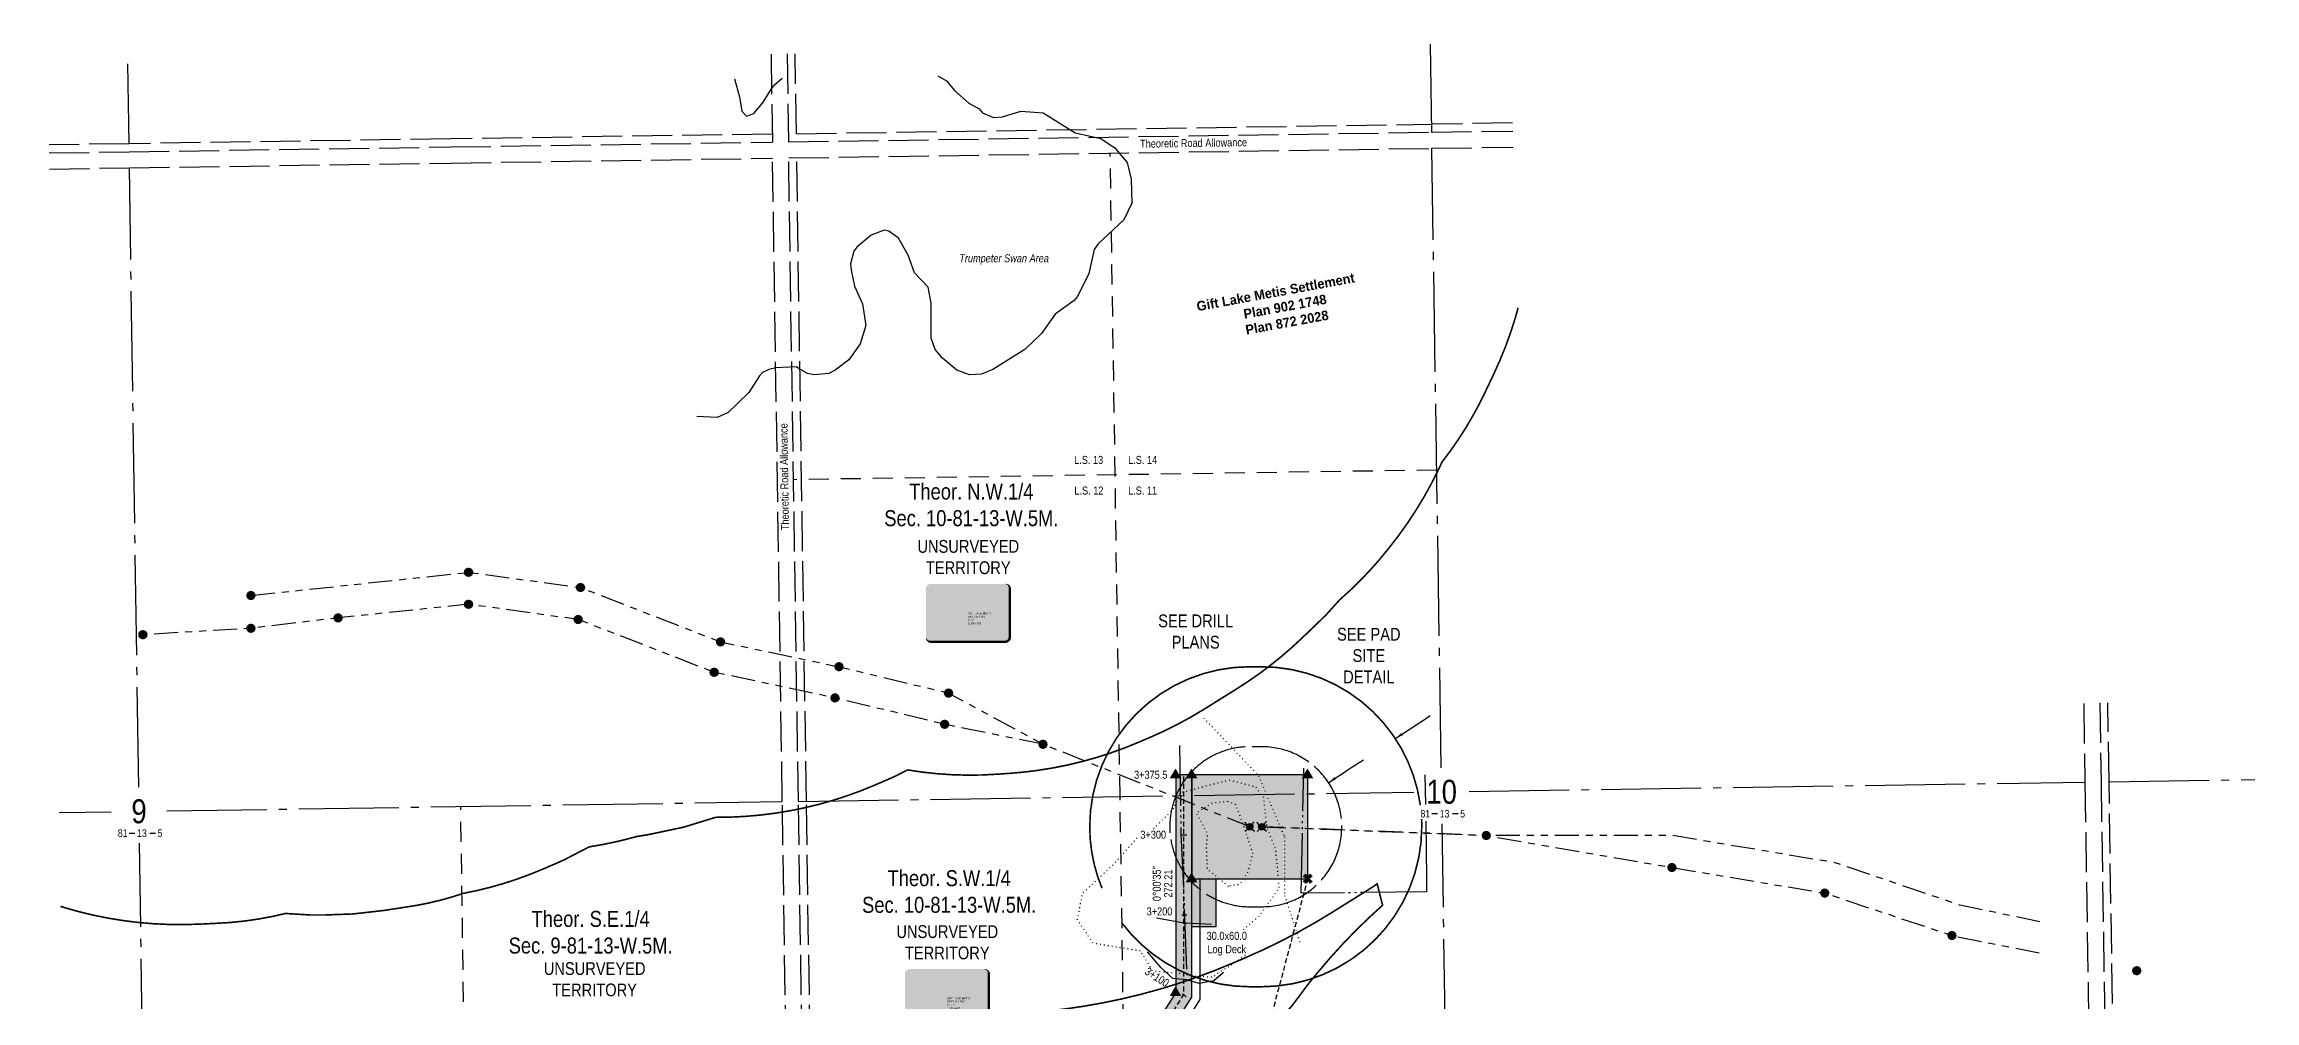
# Model space of a CAD drawing. Extents: x 562422 to 574052, y 6201080 to 6208306.
# Drawn here: x 564020 to 566783, y 6207110 to 6208306 of the extents above; entities that cross this region are included whole.
import ezdxf
from ezdxf.enums import TextEntityAlignment as Align

# ---------------------------------------------------------------- set-up
doc = ezdxf.new("R2018")
doc.units = 0
doc.header["$LTSCALE"] = 5
for name, pattern in [('DASHDOT2', [12.7, 6.35, -3.175, 0, -3.175]), ('foc-BUFFER', [16.75, 15, -1.75]), ('foc-DRILLPATH', [14.75, 6, -1.75, 1.75, -1.75, 1.75, -1.75]), ('foc-LSD', [8, 5, -3]), ('foc-QUARTERLINE', [33, 25, -3, 2, -3]), ('foc-SEISMIC', [20.5, 15, -1, 0.5, -1, 0.5, -1, 0.5, -1]), ('foc-TIELINE', [1.875, 1.25, -0.625]), ('foc-TOPO', [1, 0.2, -0.8]), ('foc-UNSURVEYED', [12.5, 10, -2.5])]:
    doc.linetypes.add(name, pattern=pattern)
for name, color, linetype in [('10', 1, 'Continuous'), ('9', 3, 'Continuous'), ('AS-OWNER', 7, 'Continuous'), ('AS-SEISMIC', 224, 'foc-SEISMIC'), ('AS-WILDLIFE', 131, 'DASHDOT2'), ('AUX-BUFFER', 7, 'foc-BUFFER'), ('C-RW', 13, 'Continuous'), ('C-SYMBOL', 7, 'Continuous'), ('L-BD', 7, 'Continuous'), ('L-DETAIL-T', 3, 'Continuous'), ('L-MON', 1, 'Continuous'), ('L-ROAD-T', 7, 'Continuous'), ('L-SECLBL', 7, 'Continuous'), ('L-SECQ', 8, 'foc-QUARTERLINE'), ('L-SECTION-LSD', 7, 'foc-LSD'), ('L-TIE', 7, 'foc-TIELINE'), ('L-TITLEDB-T', 4, 'Continuous'), ('L-UNS-T', 3, 'Continuous'), ('L-USEC', 7, 'foc-UNSURVEYED'), ('P-CHAINAGE-CL', 201, 'foc-TIELINE'), ('P-PDRILLPATH', 12, 'foc-DRILLPATH'), ('P-PROPOSED', 10, 'Continuous'), ('P-PROPOSED-H', 21, 'Continuous'), ('P-TEMP-H', 41, 'Continuous'), ('P-TEMP_LOG DECK', 46, 'Continuous'), ('T-GENERAL', 48, 'foc-TOPO'), ('T-VEGETATION CHANGE', 104, 'foc-TOPO'), ('WETLAND', 143, 'Continuous'), ('WETLAND-T', 146, 'Continuous')]:
    doc.layers.add(name, color=color, linetype=linetype)
doc.layers.add('P-CHAINAGE-T', color=201, linetype='Continuous', lineweight=18)
doc.layers.add('P-TEMP-T', color=46, linetype='Continuous', lineweight=18)
doc.styles.add('100L', font='ARIALN.TTF', dxfattribs={"height": 11})
doc.styles.add('175L', font='ARIALN.TTF', dxfattribs={"height": 20})
doc.styles.add('240', font='ARIALN.TTF', dxfattribs={"height": 30})
doc.styles.add('80CG', font='ARIALN.TTF', dxfattribs={"height": 10})
doc.styles.add('80L', font='ARIALN.TTF', dxfattribs={"height": 10})
doc.styles.add('MtXpl_Cordia_New', font='')
doc.styles.add('SIMPLEX', font='ARIALN.TTF')
doc.styles.get("Standard").update_dxf_attribs({"font": 'ARIALN.TTF'})
doc.styles.get('MtXpl_Cordia_New').set_extended_font_data('Cordia New', bold=True)
doc.dimstyles.new('CG2011', dxfattribs={"dimscale": 5, "dimtxt": 9, "dimasz": 2, "dimexe": 0.2, "dimexo": 0.0625, "dimgap": 0.5, "dimtad": 0, "dimtih": 1, "dimtoh": 1, "dimzin": 0, "dimdsep": 46, "dimtxsty": '80CG', "dimcen": 0.1, "dimse1": 1, "dimse2": 1, "dimclrd": 256, "dimclrt": 256, "dimaunit": 1, "dimadec": 4, "dimazin": 0, "dimtfac": 0.06, "dimtofl": 0, "dimtmove": 0, "dimatfit": 1, "dimfxl": 0.2, "dimtolj": 1, "dimtzin": 0, "dimlwd": -1, "dimarcsym": 0})

# ---------------------------------------------------------------- blocks, each defined once
blk = doc.blocks.new('TRIA')
blk.add_hatch(color=255).paths.add_polyline_path([(-0.04, 1.52), (-1.47, -0.87), (1.39, -0.87)])
blk = doc.blocks.new('TRIAA')
blk.add_blockref('TRIA', (0, 0))
blk = doc.blocks.new('TRIB')
at = {"color": 1}
blk.add_lwpolyline([(-1.12, -0.67), (-0.04, 1.13), (1.04, -0.67)], close=True, dxfattribs=at)
blk = doc.blocks.new('TRIBB')
blk.add_blockref('TRIB', (0, 0))
blk = doc.blocks.new('TRICC')
for name in ['TRIAA', 'TRIBB']:
    blk.add_blockref(name, (0, 0))
blk = doc.blocks.new('plspike')
blk.add_blockref('TRICC', (0, 0))
blk = doc.blocks.new('L-SECLBL')
at = {"layer": '9', "color": 7}
for p, q in [((-5.1, -27.8), (-12.3, -27.8)), ((20.7, -27.8), (13.5, -27.8))]:
    blk.add_line(p, q, dxfattribs=at)
at = {"layer": '10', "color": 2, "style": 'SIMPLEX'}
blk.add_attdef('SEC', text='', height=30, dxfattribs=at).set_placement((0, 0), align=Align.MIDDLE)
at = {"layer": '10', "color": 5, "style": '80L'}
blk.add_attdef('TWP', text='', height=9.5, dxfattribs=at).set_placement((-14.4, -27.4), align=Align.MIDDLE_RIGHT)
blk.add_attdef('RGE', text='', height=9.5, dxfattribs=at).set_placement((3.6, -27.4), align=Align.MIDDLE_CENTER)
blk.add_attdef('MER', text='', height=9.5, dxfattribs=at).set_placement((23.2, -27.4), align=Align.MIDDLE_LEFT)
blk = doc.blocks.new('*U43')
h = blk.add_hatch(color=255)
edge = h.paths.add_edge_path()
edge.add_line((-46.5, -37), (46.5, -37))
edge.add_arc((46.5, -31), 6, 270, 360)
edge.add_line((52.5, -31), (52.5, 29.5))
edge.add_arc((46.5, 29.5), 6, 0, 90)
edge.add_line((46.5, 35.5), (-46.5, 35.5))
edge.add_arc((-46.5, 29.5), 6, 90, 180)
edge.add_line((-52.5, 29.5), (-52.5, -31))
edge.add_arc((-46.5, -31), 6, 180, 270)
at = {"color": 14, "flags": 128}
blk.add_lwpolyline([(-46.5, -37, 3, 3, 0), (46.5, -37, 3, 3, 0.414214), (52.5, -31, 3, 3, 0), (52.5, 29.5, 3, 0, 0.414214), (46.5, 35.5, 0, 0, 0), (-46.5, 35.5, 0, 0, 0.414214), (-52.5, 29.5, 0, 0, 0), (-52.5, -31, 0, 3, 0.414214)], format="xyseb", close=True, dxfattribs=at)
at = {"color": 14, "lineweight": 30, "flags": 104}
blk.add_attdef('ENTER_TEXT', text='', height=10, dxfattribs=at).set_placement((0, 0), align=Align.MIDDLE_CENTER)
blk = doc.blocks.new('TEMP')
h = blk.add_hatch(color=255)
h.dxf.hatch_style = 1
h.paths.add_polyline_path([(0, 0.25), (-0.67, 1.15), (-0.67, 0.67), (-1.15, 0.67), (-0.25, 0), (-1.15, -0.67), (-0.67, -0.67), (-0.67, -1.15), (0, -0.25), (0.67, -1.15), (0.67, -0.67), (1.15, -0.67), (0.25, 0), (1.15, 0.67), (0.67, 0.67), (0.67, 1.15)])
h.paths.add_polyline_path([(0.57, 0.85), (0.57, 0.57), (0.85, 0.57), (0.08, 0), (0.85, -0.57), (0.57, -0.57), (0.57, -0.85), (0, -0.08), (-0.57, -0.85), (-0.57, -0.57), (-0.85, -0.57), (-0.08, 0), (-0.85, 0.57), (-0.57, 0.57), (-0.57, 0.85), (0, 0.08)], flags=16)
h = blk.add_hatch(color=1)
h.dxf.hatch_style = 1
h.paths.add_polyline_path([(0, 0.08), (-0.57, 0.85), (-0.57, 0.57), (-0.85, 0.57), (-0.08, 0), (-0.85, -0.57), (-0.57, -0.57), (-0.57, -0.85), (0, -0.08), (0.57, -0.85), (0.57, -0.57), (0.85, -0.57), (0.08, 0), (0.85, 0.57), (0.57, 0.57), (0.57, 0.85)])
at = {"color": 1}
for p, q in [((-0.08, 0), (0.08, 0)), ((0, 0.08), (0, -0.08))]:
    blk.add_line(p, q, dxfattribs=at)
at = {"color": 255, "flags": 128}
blk.add_lwpolyline([(-0.25, 0), (-1.15, 0.67), (-0.67, 0.67), (-0.67, 1.15), (0, 0.25), (0.67, 1.15), (0.67, 0.67), (1.15, 0.67), (0.25, 0), (1.15, -0.67), (0.67, -0.67), (0.67, -1.15), (0, -0.25), (-0.67, -1.15), (-0.67, -0.67), (-1.15, -0.67)], close=True, dxfattribs=at)
at = {"color": 1, "flags": 128}
blk.add_lwpolyline([(-0.08, 0), (-0.85, 0.57), (-0.57, 0.57), (-0.57, 0.85), (0, 0.08), (0.57, 0.85), (0.57, 0.57), (0.85, 0.57), (0.08, 0), (0.85, -0.57), (0.57, -0.57), (0.57, -0.85), (0, -0.08), (-0.57, -0.85), (-0.57, -0.57), (-0.85, -0.57)], close=True, dxfattribs=at)
blk = doc.blocks.new('WC')
at = {"layer": 'L-MON'}
h = blk.add_hatch(color=255, dxfattribs=at)
h.dxf.hatch_style = 1
edge = h.paths.add_edge_path()
edge.add_arc((0, 0), 0.9, 0, 360)
at = {"layer": 'L-MON', "color": 240, "flags": 128}
for points in [[(-0.62, 0.5), (-1.23, 1.12)], [(0.52, 0.61), (1.13, 1.21)], [(-1.18, -1.18), (-0.56, -0.57)], [(1.16, -1.18), (0.56, -0.57)]]:
    blk.add_lwpolyline(points, dxfattribs=at)
at = {"layer": 'L-MON', "color": 240}
for radius in [0.8, 0.373]:
    blk.add_circle((0, 0), radius, dxfattribs=at)
blk = doc.blocks.new('plbh')
at = {"layer": 'L-MON'}
h = blk.add_hatch(color=255, dxfattribs=at)
h.dxf.hatch_style = 1
edge = h.paths.add_edge_path()
edge.add_arc((0, 0), 1.16, 0, 360)
h = blk.add_hatch(color=256, dxfattribs=at)
h.dxf.hatch_style = 1
h.paths.add_polyline_path([(-0.96, 0, 1), (0.96, 0, 1)])
h.paths.add_polyline_path([(0.91, 0, -1), (-0.91, 0, -1)], flags=16)
h.paths.add_polyline_path([(0.45, 0, -1), (-0.45, 0, -1)], flags=0)
h = blk.add_hatch(color=256, dxfattribs=at)
h.dxf.hatch_style = 1
h.paths.add_polyline_path([(-0.45, 0, 1), (0.45, 0, 1)])
h.paths.add_polyline_path([(0.4, 0, -1), (-0.4, 0, -1)], flags=16)
at = {"layer": 'L-MON', "color": 240}
for radius in [0.96, 0.91, 0.45, 0.4]:
    blk.add_circle((0, 0), radius, dxfattribs=at)

msp = doc.modelspace()

# ---------------------------------------------------------------- hatches: boundary and pattern name
at = {"layer": 'P-PROPOSED-H'}
h = msp.add_hatch(color=256, dxfattribs=at)
h.dxf.hatch_style = 1
h.paths.add_polyline_path([(563046.511, 6205581.999), (563216.422, 6205584.93), (564220.045, 6205674.947), (564521.527, 6206221.861), (565194.564, 6206720.026), (565207.281, 6206732.296), (565221.337, 6206749.504), (565453.892, 6207115.017), (565453.938, 6207392.921), (565433.947, 6207392.924), (565433.902, 6207120.839), (565205.106, 6206761.234), (565192.548, 6206745.86), (565181.622, 6206735.318), (564506.126, 6206235.333), (564207.67, 6205693.908), (563215.355, 6205604.905), (563046.166, 6205601.987)])
h = msp.add_hatch(color=256, dxfattribs=at)
h.dxf.hatch_style = 1
h.paths.add_polyline_path([(565453.916, 6207262.98), (565598.844, 6207262.956), (565598.866, 6207392.897), (565453.938, 6207392.921)])
at = {"layer": 'P-TEMP-H'}
h = msp.add_hatch(color=256, dxfattribs=at)
h.dxf.hatch_style = 1
h.paths.add_polyline_path([(565483.893, 6207203.002), (565453.907, 6207203.007), (565453.916, 6207262.98), (565483.903, 6207262.975)])

# ---------------------------------------------------------------- linework, layer by layer
at = {"layer": 'AS-SEISMIC'}
msp.add_line((565478.79, 6207205.711, 0.862), (565446.838, 6207207.39, 0.791), dxfattribs=at)
at = {"layer": 'AS-SEISMIC', "flags": 128}
for points in [[(565438.448, 6207429.611), (565440.416, 6207319.344), (565443.946, 6207240.209), (565447.586, 6207142.347)], [(565409.826, 6207213.936), (565446.838, 6207207.39)]]:
    msp.add_lwpolyline(points, dxfattribs=at)
at = {"layer": 'AS-SEISMIC'}
for points in [[(565746.268, 6207334.848), (565747.5, 6207263.049), (565747.108, 6207246.404), (565590.762, 6207244.888), (565593.792, 6207401.106)], [(565745.27, 6207393.005), (565745.907, 6207355.923)]]:
    msp.add_lwpolyline(points, dxfattribs=at)
at = {"layer": 'AS-WILDLIFE', "const_width": 2, "flags": 128}
msp.add_lwpolyline([(565666.343, 6205660.664), (565662.152, 6205665.468), (565647.159, 6205683.751), (565632.731, 6205702.483), (565618.882, 6205721.646), (565605.624, 6205741.223), (565592.97, 6205761.196), (565580.932, 6205781.546), (565563.736, 6205799.739), (565547.125, 6205818.468), (565531.117, 6205837.714), (565515.727, 6205857.458), (565500.97, 6205877.68), (565486.863, 6205898.359), (565473.418, 6205919.476), (565460.649, 6205941.008), (565448.57, 6205962.935), (565437.192, 6205985.233), (565426.527, 6206007.881), (565416.585, 6206030.856), (565407.377, 6206054.135), (565398.912, 6206077.693), (565391.198, 6206101.509), (565384.243, 6206125.557), (565378.053, 6206149.813), (565372.637, 6206174.254), (565366.451, 6206197.159), (565360.958, 6206220.24), (565356.163, 6206243.476), (565352.072, 6206266.846), (565348.687, 6206290.329), (565346.011, 6206313.903), (565344.048, 6206337.547), (565342.798, 6206361.24), (565342.263, 6206384.959), (565342.444, 6206408.684), (565343.339, 6206432.393), (565344.95, 6206456.064), (565347.273, 6206479.676), (565350.307, 6206503.206), (565358.111, 6206558.1), (565363.485, 6206590.974), (565369.02, 6206618.244), (565397.727, 6206748.066), (565403.193, 6206771.247), (565409.352, 6206794.254), (565416.199, 6206817.065), (565423.727, 6206839.661), (565431.93, 6206862.021), (565440.801, 6206884.124), (565450.33, 6206905.951), (565460.511, 6206927.483), (565471.333, 6206948.699), (565482.787, 6206969.581), (565494.863, 6206990.11), (565507.549, 6207010.267), (565520.835, 6207030.034), (565534.707, 6207049.393), (565549.155, 6207068.328), (565564.164, 6207086.82), (565579.722, 6207104.854), (565599.461, 6207131.27), (565608.403, 6207142.195), (565613.397, 6207148.19), (565628.2, 6207165.483), (565643.525, 6207182.314), (565659.358, 6207198.669), (565675.684, 6207214.531), (565692.488, 6207229.886), (565691.6, 6207232.998), (565685.694, 6207256.621), (565681.171, 6207253.451), (565669.373, 6207245.933), (565629.412, 6207220.958), (565608.352, 6207208.241), (565586.911, 6207196.178), (565565.11, 6207184.78), (565542.969, 6207174.057), (565520.508, 6207164.02), (565506.521, 6207158.025), (565483.752, 6207148.679), (565460.706, 6207140.037), (565437.405, 6207132.108), (565413.871, 6207124.898), (565390.126, 6207118.417), (565366.194, 6207112.668), (565342.096, 6207107.658), (565317.856, 6207103.391), (565293.495, 6207099.872), (565269.039, 6207097.103), (565244.508, 6207095.088), (565229.522, 6207094.089), (565185.307, 6207092.366), (565149.064, 6207093.237), (565125.911, 6207084.644), (565102.498, 6207076.789), (565078.849, 6207069.677), (565054.987, 6207063.317), (565030.935, 6207057.714), (565006.718, 6207052.874), (564982.361, 6207048.803), (564957.887, 6207045.504), (564933.321, 6207042.98), (564908.687, 6207041.235), (564870.794, 6207031.22), (564825.304, 6207022.277), (564821.188, 6207021.591), (564799.704, 6207016.203), (564797.131, 6207014.946), (564775.265, 6207005.184), (564761.278, 6206999.188), (564741.205, 6206990.87), (564720.905, 6206983.12), (564700.396, 6206975.942), (564679.694, 6206969.343), (564658.815, 6206963.327), (564637.775, 6206957.9), (564616.591, 6206953.066), (564572.08, 6206941.303), (564516.724, 6206930.778), (564490.678, 6206926.771), (564466.488, 6206923.428), (564442.208, 6206920.825), (564417.859, 6206918.964), (564393.465, 6206917.846), (564369.048, 6206917.474), (564360.056, 6206917.473), (564343.342, 6206917.969), (564324.503, 6206914.521), (564305.554, 6206911.735), (564286.519, 6206909.617), (564267.421, 6206908.167), (564248.284, 6206907.389), (564227.305, 6206906.389), (564202.708, 6206905.596), (564178.097, 6206905.559), (564153.498, 6206906.279), (564128.932, 6206907.756), (564104.423, 6206909.986), (564079.994, 6206912.97), (564055.669, 6206916.703), (564044.64, 6206918.744)], dxfattribs=at)
at = {"layer": 'C-RW', "flags": 128}
msp.add_lwpolyline([(565008.304, 6206569.725), (564529.227, 6206215.125), (564226.232, 6205665.466), (563216.955, 6205574.942), (563120.247, 6205573.274), (563118.77, 6205658.872), (563128.764, 6205659.045), (563130.068, 6205583.44), (563216.422, 6205584.93), (564220.045, 6205674.947), (564521.527, 6206221.861), (565194.564, 6206720.026), (565207.281, 6206732.296), (565221.337, 6206749.504), (565453.892, 6207115.017), (565453.916, 6207262.98), (565463.912, 6207262.978), (565463.887, 6207112.106), (565229.453, 6206743.639), (565214.648, 6206725.514), (565201.035, 6206712.38), (565020.095, 6206578.453)], dxfattribs=at)
at = {"layer": 'L-SECQ'}
for p, q in [((565751.95, 6208306.119), (565753.633, 6208196.074)), ((565765.784, 6207401.648), (565753.941, 6208175.969)), ((564137.771, 6207377.278), (564126.231, 6208151.582)), ((565800.789, 6207372.182), (566570.207, 6207383.705)), ((564038.275, 6207345.784), (564103.506, 6207346.761)), ((564172.781, 6207347.798), (564942.172, 6207359.322)), ((564962.278, 6207359.623), (565731.546, 6207371.145)), ((565778.545, 6206567.359), (565766.854, 6207331.688)), ((564150.205, 6206542.983), (564138.814, 6207307.286))]:
    msp.add_line(p, q, dxfattribs=at)
at = {"layer": 'L-SECQ', "flags": 128}
for points in [[(564125.782, 6208181.739), (564124.291, 6208281.789)], [(566600.364, 6207384.157), (566782.506, 6207386.883)]]:
    msp.add_lwpolyline(points, dxfattribs=at)
at = {"layer": 'L-SECTION-LSD'}
for p, q in [((565364.26, 6207365.644), (565352.037, 6208169.948)), ((565760.092, 6207773.817), (564956.205, 6207761.775)), ((565376.484, 6206561.34), (565364.26, 6207365.644))]:
    msp.add_line(p, q, dxfattribs=at)
at = {"layer": 'L-SECTION-LSD', "flags": 128}
msp.add_lwpolyline([(564552.262, 6206549.002), (564540.195, 6207353.301)], dxfattribs=at)
at = {"layer": 'L-TIE'}
msp.add_line((565598.844, 6207262.956), (564978.55, 6204925.83), dxfattribs=at)
at = {"layer": 'L-USEC'}
for p, q in [((564928.062, 6208293.804), (564929.724, 6208183.731)), ((564948.168, 6208294.104), (564949.83, 6208184.032)), ((564959.73, 6208194.235), (564958.22, 6208294.255)), ((564959.73, 6208194.235), (565753.489, 6208206.127)), ((565854.92, 6208207.647), (565753.479, 6208206.127)), ((564125.782, 6208181.739), (564025.776, 6208180.241)), ((564527.677, 6208187.762), (564125.782, 6208181.739)), ((564125.93, 6208171.687), (564527.829, 6208177.707)), ((564929.572, 6208193.783), (564527.677, 6208187.762)), ((564527.829, 6208177.707), (564929.724, 6208183.731)), ((564949.83, 6208184.032), (565753.639, 6208196.075)), ((564950.133, 6208163.927), (565753.941, 6208175.969)), ((565753.639, 6208196.075), (565855.22, 6208197.597)), ((565753.941, 6208175.969), (565855.82, 6208177.496)), ((564025.928, 6208170.189), (564125.93, 6208171.687)), ((564026.231, 6208150.083), (564126.231, 6208151.582)), ((564126.231, 6208151.582), (564528.13, 6208157.602)), ((564528.13, 6208157.602), (564930.027, 6208163.625)), ((564942.172, 6207359.322), (564930.027, 6208163.625)), ((564962.278, 6207359.626), (564950.133, 6208163.929)), ((564972.33, 6207359.777), (564960.185, 6208164.081)), ((566588.785, 6207482.626), (566590.312, 6207384.017)), ((566600.364, 6207384.157), (566598.835, 6207482.922)), ((566568.684, 6207482.035), (566570.207, 6207383.705)), ((566570.207, 6207383.705), (566576.437, 6206981.552)), ((566590.312, 6207384.017), (566596.542, 6206981.863)), ((566606.595, 6206982.004), (566600.364, 6207384.157)), ((564954.318, 6206555.02), (564942.172, 6207359.322)), ((564974.423, 6206555.324), (564962.278, 6207359.626)), ((564984.476, 6206555.476), (564972.33, 6207359.777))]:
    msp.add_line(p, q, dxfattribs=at)
at = {"layer": 'P-CHAINAGE-CL'}
for p, q in [((565447.941, 6207392.922), (565439.944, 6207392.923)), ((565447.928, 6207317.444), (565439.932, 6207317.445)), ((565447.912, 6207217.489), (565439.915, 6207217.49)), ((565447.059, 6207115.451), (565440.313, 6207119.743))]:
    msp.add_line(p, q, dxfattribs=at)
at = {"layer": 'P-CHAINAGE-CL', "flags": 128}
msp.add_lwpolyline([(563046.339, 6205591.993), (563215.889, 6205594.918), (564213.858, 6205684.428), (564513.827, 6206228.597), (565188.093, 6206727.672), (565199.915, 6206739.078), (565213.222, 6206755.369), (565443.897, 6207117.928), (565443.943, 6207392.923)], dxfattribs=at)
at = {"layer": 'P-PDRILLPATH', "flags": 128}
for points in [[(564278, 6207617), (564550, 6207646), (564690, 6207627), (564865, 6207559), (565013, 6207528), (565150.04, 6207495.094), (565268, 6207431)], [(565268, 6207431), (565145, 6207456), (565008, 6207489), (564857, 6207521), (564687, 6207587), (564550, 6207606), (564387, 6207589), (564278, 6207576), (564143, 6207568)], [(566514, 6207209), (566414, 6207230), (566258, 6207283), (566054, 6207317), (565822, 6207317), (565541.394, 6207327.936)], [(565541.394, 6207327.936), (565822, 6207317), (566054, 6207277), (566245, 6207245), (566404, 6207192), (566514, 6207170)]]:
    msp.add_lwpolyline(points, dxfattribs=at)
at = {"layer": 'P-PROPOSED', "flags": 128}
msp.add_lwpolyline([(565453.916, 6207262.98), (565598.844, 6207262.956), (565598.866, 6207392.897), (565453.938, 6207392.921)], close=True, dxfattribs=at)
at = {"layer": 'P-TEMP_LOG DECK', "flags": 128}
msp.add_lwpolyline([(565483.893, 6207203.002), (565453.907, 6207203.007), (565453.916, 6207262.98), (565483.903, 6207262.975)], close=True, dxfattribs=at)
at = {"layer": 'T-GENERAL', "flags": 128}
msp.add_lwpolyline([(565389.596, 6207172.691), (565330.619, 6207182.166), (565311.136, 6207211.643), (565317.455, 6207244.804), (565355.368, 6207280.072), (565386.436, 6207314.813), (565400.672, 6207320.192), (565430.687, 6207349.669), (565440.166, 6207370.724), (565500.722, 6207386.515), (565533.37, 6207378.093), (565543.375, 6207364.934), (565547.588, 6207327.561), (565558.368, 6207300.197), (565563.021, 6207251.041), (565537.116, 6207215.105), (565518.084, 6207199.251), (565523.371, 6207169.129), (565501.826, 6207154.042), (565487.094, 6207145.537), (565480.869, 6207139.73), (565460.742, 6207140.559), (565435.634, 6207144.915), (565405.316, 6207147.39)], close=True, dxfattribs=at)
msp.add_lwpolyline([(565499.893, 6207253.387), (565473.709, 6207274.653), (565472.4, 6207303.117), (565473.709, 6207318.494), (565459.963, 6207345.322), (565479.6, 6207357.755), (565498.584, 6207359.718), (565508.403, 6207356.119), (565516.912, 6207333.544), (565525.095, 6207309.334), (565530.004, 6207294.938), (565523.786, 6207270.727), (565513.639, 6207255.677), (565501.202, 6207254.041)], dxfattribs=at)
at = {"layer": 'T-VEGETATION CHANGE'}
msp.add_lwpolyline([(565468.88, 6207463.978), (565537.346, 6207391.736), (565569.703, 6207315.509), (565569.964, 6207242.031), (565589.634, 6207181.865)], dxfattribs=at)
at = {"layer": 'WETLAND', "flags": 128}
for points in [[(565136.632, 6208266.686), (565147.298, 6208260.287), (565157.289, 6208248.298), (565175.271, 6208232.314), (565188.259, 6208225.321), (565192.255, 6208220.326), (565206.242, 6208214.332), (565217.231, 6208215.331), (565240.209, 6208222.325), (565268.182, 6208220.327), (565301.625, 6208199.363), (565308.144, 6208195.352), (565340.114, 6208188.359), (565358.096, 6208176.371), (565363.315, 6208170.108), (565373.082, 6208158.389), (565378.077, 6208137.409), (565379.076, 6208107.438), (565369.085, 6208086.458), (565337.116, 6208056.487), (565332.121, 6208049.493), (565325.127, 6208019.522), (565311.141, 6207990.55), (565307.144, 6207985.555), (565283.167, 6207968.571), (565266.184, 6207944.593), (565245.204, 6207924.612), (565205.242, 6207899.636), (565191.255, 6207893.641), (565176.269, 6207892.642), (565160.285, 6207898.636), (565142.302, 6207913.621), (565133.311, 6207924.611), (565128.316, 6207938.597), (565128.316, 6207982.555), (565124.32, 6208002.535), (565107.336, 6208020.518), (565099.344, 6208042.496), (565087.355, 6208063.476), (565075.367, 6208072.467), (565069.372, 6208073.466), (565053.388, 6208067.471), (565035.405, 6208052.486), (565031.409, 6208047.49), (565027.412, 6208031.506), (565028.411, 6208023.513), (565032.408, 6208003.533), (565042.398, 6207981.554), (565046.394, 6207954.58), (565039.401, 6207931.602), (565025.414, 6207911.621), (565008.43, 6207898.634), (565000.438, 6207894.637), (564982.455, 6207892.639), (564973.464, 6207894.637), (564964.191, 6207899.935), (564959.476, 6207902.629), (564933.987, 6207901.516), (564925.509, 6207899.631), (564917.516, 6207895.635), (564913.52, 6207891.639), (564900.532, 6207870.659), (564874.557, 6207845.683), (564860.571, 6207839.688), (564835.168, 6207840.564)], [(564882.388, 6208262.877), (564888.545, 6208240.302), (564891.542, 6208222.319), (564897.536, 6208216.325), (564906.528, 6208219.322), (564917.517, 6208232.31), (564928.725, 6208250.136), (564932.503, 6208255.288), (564942.2, 6208263.773)]]:
    msp.add_lwpolyline(points, dxfattribs=at)
at = {"layer": 'WETLAND'}
msp.add_lwpolyline([(565493.599, 6207145.763), (565481.412, 6207135.514), (565463.075, 6207131.917), (565447.289, 6207136.647), (565430.412, 6207138.349), (565415.622, 6207151.51), (565398.521, 6207171.524)], dxfattribs=at)

# ---------------------------------------------------------------- block references
at = {"layer": 'AS-OWNER'}
ref = msp.add_blockref('*U43', (565174.138, 6207596.075), dxfattribs=dict(at, xscale=0.9990974636864225, yscale=0.9990974636864225, zscale=0.9990974636864225))
lines = msp.add_mtext('GIFT LAKE METIS \\PSETTLEMENT\\PC. of T.\\P1-1004488', dxfattribs={"layer": '0', "color": 14, "insert": (565174.138, 6207596.075), "char_height": 2.5, "attachment_point": 1})
ref.add_attrib('ENTER_TEXT', '', (565174.138, 6207596.075), dxfattribs={"flags": 104}).embed_mtext(lines)
ref = msp.add_blockref('*U43', (565147.88, 6207114.547), dxfattribs=dict(at, xscale=0.9990974636864225, yscale=0.9990974636864225, zscale=0.9990974636864225))
lines = msp.add_mtext('GIFT LAKE METIS \\PSETTLEMENT\\PC. of T.\\P1-1004487', dxfattribs={"layer": '0', "color": 14, "insert": (565147.88, 6207114.547), "char_height": 2.5, "attachment_point": 1})
ref.add_attrib('ENTER_TEXT', '', (565147.88, 6207114.547), dxfattribs={"flags": 104}).embed_mtext(lines)
at = {"layer": 'L-MON'}
for name, p, xscale, yscale, zscale in [('plbh', (564550, 6207646), 5, 5, 5), ('plbh', (564278, 6207617), 5, 5, 5), ('plbh', (564690, 6207627), 5, 5, 5), ('plbh', (564387, 6207589), 5, 5, 5), ('plbh', (564550, 6207606), 5, 5, 5), ('plbh', (564687, 6207587), 5, 5, 5), ('plbh', (564143, 6207568), 5, 5, 5), ('plbh', (564278, 6207576), 5, 5, 5), ('plbh', (564865, 6207559), 5, 5, 5), ('plbh', (564857, 6207521), 5, 5, 5), ('plbh', (565013, 6207528), 5, 5, 5), ('plbh', (565008, 6207489), 5, 5, 5), ('plbh', (565150, 6207495), 5, 5, 5), ('plbh', (565145, 6207456), 5, 5, 5), ('plbh', (565268, 6207431), 5, 5, 5), ('plspike', (565433.944, 6207392.902), 5, 5, 5), ('plspike', (565453.938, 6207392.921), 5, 5, 5), ('plspike', (565598.866, 6207392.897), 5, 5, 5), ('WC', (565526.394, 6207327.939), 4.997726000000005, 4.997726000000005, 4.997726000000005), ('WC', (565541.394, 6207327.936), 4.997726000000005, 4.997726000000005, 4.997726000000005), ('plbh', (565822, 6207317), 4.99772, 4.99772, 4.99772), ('plspike', (565453.916, 6207262.98), 5, 5, 5), ('TEMP', (565598.844, 6207262.956), 4.997726000000005, 4.997726000000005, 4.997726000000005), ('plbh', (566054, 6207277), 5, 5, 5), ('plbh', (566245, 6207245), 5, 5, 5), ('plbh', (566404, 6207192), 5, 5, 5), ('plbh', (566634.999, 6207148), 5, 5, 5), ('plspike', (565433.902, 6207120.839), 4.997726000000005, 4.997726000000005, 4.997726000000005)]:
    msp.add_blockref(name, p, dxfattribs=dict(at, xscale=xscale, yscale=yscale, zscale=zscale))
at = {"layer": 'L-SECLBL', "xscale": 0.9995409999999935, "yscale": 0.9995409999999935, "zscale": 0.9995409999999935}
for p, values in [((565766.243, 6207371.664), {'SEC': '10', 'TWP': '81', 'RGE': '13', 'MER': '5'}), ((564138.218, 6207347.281), {'SEC': '9', 'TWP': '81', 'RGE': '13', 'MER': '5'})]:
    msp.add_blockref('L-SECLBL', p, dxfattribs=at).add_auto_attribs(values)

# ---------------------------------------------------------------- texts
at = {"layer": 'C-SYMBOL', "color": 3, "attachment_point": 2, "style": '175L'}
for s, insert, char_height, width in [('Theor. N.W.1/4 \\PSec. 10-81-13-W.5M.', (565178.428, 6207756.974), 19.99088, 215.88596), ('Theor. S.W.1/4 \\PSec. 10-81-13-W.5M.', (565150.741, 6207273.663), 19.99088, 215.88596), ('Theor. S.E.1/4 \\PSec. 9-81-13-W.5M.', (564702.642, 6207222.777), 19.9909, 203.14986)]:
    msp.add_mtext(s, dxfattribs=dict(at, insert=insert, char_height=char_height, width=width))
at = {"layer": 'L-BD', "style": '80L'}
for s, p in [("0°00'35''", (565410.185, 6207256.886)), ('272.21', (565424.429, 6207256.883))]:
    msp.add_text(s, height=9.9955, rotation=89.9905, dxfattribs=at).set_placement(p, align=Align.MIDDLE)
at = {"layer": 'L-DETAIL-T', "char_height": 15.99272, "width": 109.42535, "attachment_point": 5, "style": '80CG'}
for s, insert in [('\\pxqc;SEE DRILL PLANS', (565458.794, 6207571.86)), ('\\pxqc;SEE PAD SITE DETAIL', (565675.204, 6207541.921))]:
    msp.add_mtext(s, dxfattribs=dict(at, insert=insert))
at = {"layer": 'L-ROAD-T', "style": '80L'}
for rotation, p in [(0.858331, (565456.148, 6208182.629)), (90.820424, (564944.62, 6207765.485))]:
    msp.add_text('Theoretic Road Allowance', height=9.99541, rotation=rotation, dxfattribs=at).set_placement(p, align=Align.MIDDLE_CENTER)
at = {"layer": 'L-TITLEDB-T', "style": 'MtXpl_Cordia_New'}
for s, p in [('Gift Lake Metis Settlement', (565461.227, 6207972.358)), ('Plan 902 1748', (565519.838, 6207962.817)), ('Plan 872 2028', (565522.323, 6207942.967))]:
    msp.add_text(s, height=11.98339, rotation=10.407242, dxfattribs=at).set_placement(p)
at = {"layer": 'L-UNS-T', "color": 3, "char_height": 15.99266, "attachment_point": 5, "style": '80L'}
for insert in [(565174.63, 6207664.941), (565148.372, 6207183.412), (564707.636, 6207137.205)]:
    msp.add_mtext_dynamic_manual_height_columns('\\pxqc;UNSURVEYED TERRITORY', width=126.29909, gutter_width=47.457, heights=[0], dxfattribs=dict(at, insert=insert))
at = {"layer": 'P-CHAINAGE-T', "style": '80L'}
for s, rotation, p in [('3+375.5', 359.990556, (565402.63, 6207392.928)), ('3+200', 359.990556, (565413.607, 6207222.134)), ('3+100', 327.533889, (565410.519, 6207139.942))]:
    msp.add_text(s, height=9.9954, rotation=rotation, dxfattribs=at).set_placement(p, align=Align.MIDDLE_CENTER)
at = {"layer": 'WETLAND-T', "insert": (565217.782, 6208037.025), "char_height": 10, "attachment_point": 5, "style": '240'}
msp.add_mtext_dynamic_manual_height_columns('{\\fArial Narrow|b0|i1|c0|p34; Trumpeter Swan Area}', width=140.87763, gutter_width=45, heights=[0], dxfattribs=at)

# ---------------------------------------------------------------- leaders
at = {"layer": 'AUX-BUFFER', "path_type": 1}
for points in [[(565708.31, 6207438.113), (565751.856, 6207466.857)], [(565624.852, 6207383.025), (565668.398, 6207411.768)]]:
    msp.add_leader(points, dimstyle='CG2011', override={"dimasz": 2, "dimgap": 0.5, "dimtad": 0}, dxfattribs=at)

# ---------------------------------------------------------------- next in the draw order: texts
at = {"layer": 'L-SECTION-LSD', "attachment_point": 1, "style": '100L', "bg_fill": 3, "box_fill_scale": 1.5, "bg_fill_color": 256, "bg_fill_transparency": 0}
for s, width, insert, char_height in [('\\pxqr;L.S. 13', 36.81742, (565306.419, 6207791.479), 9.99544), ('L.S. 14', 36.98133, (565374.347, 6207791.479), 9.9954), ('\\pxqr;L.S. 12', 37.0948, (565306.419, 6207753.212), 9.99544), ('\\pxql;L.S. 11', 36.43287, (565374.347, 6207753.212), 9.99544)]:
    msp.add_mtext_dynamic_manual_height_columns(s, width=width, gutter_width=54.975, heights=[0], dxfattribs=dict(at, insert=insert, char_height=char_height))

# ---------------------------------------------------------------- next in the draw order: linework, layer by layer
at = {"layer": 'AS-WILDLIFE', "const_width": 2, "flags": 128}
for points in [[(564040.024, 6207228.443), (564044.733, 6207226.924), (564062.957, 6207221.8), (564081.362, 6207217.37), (564099.921, 6207213.638), (564118.608, 6207210.612), (564137.396, 6207208.295), (564156.259, 6207206.691), (564175.168, 6207205.801), (564194.098, 6207205.628), (564213.021, 6207206.171), (564234, 6207207.17), (564251.62, 6207208.203), (564269.182, 6207209.96), (564286.658, 6207212.437), (564304.016, 6207215.632), (564321.229, 6207219.537), (564352.078, 6207217.659), (564360.054, 6207217.595), (564369.045, 6207217.596), (564405.933, 6207218.958), (564445.108, 6207223.413), (564471.084, 6207227.41), (564485.797, 6207229.749), (564500.41, 6207232.647), (564514.903, 6207236.098), (564529.253, 6207240.1), (564543.441, 6207244.645), (564560.47, 6207248.167), (564577.358, 6207252.314), (564594.081, 6207257.082), (564610.616, 6207262.463), (564626.942, 6207268.451), (564643.037, 6207275.036), (564657.024, 6207281.032), (564669.775, 6207286.709), (564700.839, 6207302.793), (564719.322, 6207305.984), (564737.665, 6207309.901), (564755.84, 6207314.54), (564759.7, 6207315.605), (564775.964, 6207318.316), (564819.102, 6207327.476), (564858.973, 6207339.732), (564877.529, 6207339.963), (564896.064, 6207340.889), (564914.551, 6207342.508), (564932.965, 6207344.818), (564951.279, 6207347.815), (564969.468, 6207351.497), (564987.507, 6207355.857), (565005.37, 6207360.89), (565023.031, 6207366.587), (565040.467, 6207372.943), (565057.653, 6207379.946), (565071.639, 6207385.942), (565084.378, 6207391.614), (565098.644, 6207399), (565116.991, 6207396.269), (565135.432, 6207394.264), (565153.937, 6207392.988), (565172.478, 6207392.442), (565191.026, 6207392.629), (565209.552, 6207393.546), (565224.538, 6207394.546), (565243.271, 6207396.149), (565261.931, 6207398.455), (565280.49, 6207401.461), (565298.924, 6207405.162), (565317.205, 6207409.554), (565335.308, 6207414.629), (565353.208, 6207420.381), (565370.879, 6207426.801), (565388.297, 6207433.882), (565402.284, 6207439.876), (565419.8, 6207447.785), (565437, 6207456.361), (565453.858, 6207465.591), (565470.348, 6207475.462), (565510.31, 6207500.438), (565524.468, 6207509.623), (565538.309, 6207519.28), (565551.816, 6207529.398), (565564.974, 6207539.967), (565577.768, 6207550.973), (565590.183, 6207562.404), (565611.162, 6207582.386), (565622.175, 6207593.203), (565638.792, 6207611.622), (565651.435, 6207623.03), (565663.66, 6207634.885), (565675.449, 6207647.173), (565686.788, 6207659.878), (565697.661, 6207672.984), (565701.659, 6207677.979), (565713.116, 6207692.856), (565724.006, 6207708.153), (565734.314, 6207723.848), (565744.026, 6207739.919), (565753.128, 6207756.343), (565761.607, 6207773.097), (565766.88, 6207784.02), (565777.162, 6207797.727), (565786.935, 6207811.801), (565796.186, 6207826.223), (565804.904, 6207840.974), (565813.075, 6207856.034), (565820.69, 6207871.383), (565830.682, 6207892.362), (565838.849, 6207910.425), (565846.294, 6207928.797), (565853.005, 6207947.45), (565858.972, 6207966.354), (565861.807, 6207976.753)], [(565861.807, 6207976.753), (565858.972, 6207966.354), (565853.005, 6207947.45), (565846.294, 6207928.797), (565838.849, 6207910.425), (565830.682, 6207892.362), (565820.69, 6207871.383), (565813.075, 6207856.034), (565804.904, 6207840.974), (565796.186, 6207826.223), (565786.935, 6207811.801), (565777.162, 6207797.727), (565766.88, 6207784.02), (565761.607, 6207773.097), (565753.128, 6207756.343), (565744.026, 6207739.919), (565734.314, 6207723.848), (565724.006, 6207708.153), (565713.116, 6207692.856), (565701.659, 6207677.979), (565697.661, 6207672.984), (565686.788, 6207659.878), (565675.449, 6207647.173), (565663.66, 6207634.885), (565651.435, 6207623.03), (565638.792, 6207611.622), (565622.175, 6207593.203), (565611.162, 6207582.386), (565590.183, 6207562.404), (565577.768, 6207550.973), (565564.974, 6207539.967), (565551.816, 6207529.398), (565538.309, 6207519.28), (565524.468, 6207509.623), (565510.31, 6207500.438), (565470.348, 6207475.462), (565453.858, 6207465.591), (565437, 6207456.361), (565419.8, 6207447.785), (565402.284, 6207439.876), (565388.297, 6207433.882), (565370.879, 6207426.801), (565353.208, 6207420.381), (565335.308, 6207414.629), (565317.205, 6207409.554), (565298.924, 6207405.162), (565280.49, 6207401.461), (565261.931, 6207398.455), (565243.271, 6207396.149), (565224.538, 6207394.546), (565209.552, 6207393.546), (565191.026, 6207392.629), (565172.478, 6207392.442), (565153.937, 6207392.988), (565135.432, 6207394.264), (565116.991, 6207396.269), (565098.644, 6207399), (565084.378, 6207391.614), (565071.639, 6207385.942), (565057.653, 6207379.946), (565040.467, 6207372.943), (565023.031, 6207366.587), (565005.37, 6207360.89), (564987.507, 6207355.857), (564969.468, 6207351.497), (564951.279, 6207347.815), (564932.965, 6207344.818), (564914.551, 6207342.508), (564896.064, 6207340.889), (564877.529, 6207339.963), (564858.973, 6207339.732), (564819.102, 6207327.476), (564775.964, 6207318.316), (564759.7, 6207315.605), (564755.84, 6207314.54), (564737.665, 6207309.901), (564719.322, 6207305.984), (564700.839, 6207302.793), (564669.775, 6207286.709), (564657.024, 6207281.032), (564643.037, 6207275.036), (564626.942, 6207268.451), (564610.616, 6207262.463), (564594.081, 6207257.082), (564577.358, 6207252.314), (564560.47, 6207248.167), (564543.441, 6207244.645), (564529.253, 6207240.1), (564514.903, 6207236.098), (564500.41, 6207232.647), (564485.797, 6207229.749), (564471.084, 6207227.41), (564445.108, 6207223.413), (564405.933, 6207218.958), (564369.045, 6207217.596), (564360.054, 6207217.595), (564352.078, 6207217.659), (564321.229, 6207219.537), (564304.016, 6207215.632), (564286.658, 6207212.437), (564269.182, 6207209.96), (564251.62, 6207208.203), (564234, 6207207.17), (564213.021, 6207206.171), (564194.098, 6207205.628), (564175.168, 6207205.801), (564156.259, 6207206.691), (564137.396, 6207208.295), (564118.608, 6207210.612), (564099.921, 6207213.638), (564081.362, 6207217.37), (564062.957, 6207221.8), (564044.733, 6207226.924), (564040.024, 6207228.443)]]:
    msp.add_lwpolyline(points, dxfattribs=at)

# ---------------------------------------------------------------- next in the draw order: texts
at = {"layer": 'P-CHAINAGE-T', "insert": (565405.753, 6207323.085), "char_height": 9.9954, "width": 32.32551, "attachment_point": 2, "rotation": 359.990556, "style": '80L', "bg_fill": 3, "box_fill_scale": 1.15, "bg_fill_color": 256, "bg_fill_true_color": 256, "bg_fill_transparency": 0}
msp.add_mtext('3+300', dxfattribs=at)

# ---------------------------------------------------------------- next in the draw order: linework, layer by layer
at = {"layer": 'AUX-BUFFER', "color": 251, "linetype": 'foc-BUFFER', "const_width": 2, "flags": 128}
for points in [[(565739.572, 6207354.876, 0.37512525), (565541.427, 6207527.936), (565526.427, 6207527.939, 0.41421356), (565326.394, 6207327.972, 0.09894499), (565341.743, 6207251.101)], [(565366.662, 6207207.582, 0.23543562), (565526.361, 6207127.939), (565541.361, 6207127.936, 0.41421356), (565741.394, 6207327.903, 0.01197457), (565741.166, 6207337.479, 0.01197457)]]:
    msp.add_lwpolyline(points, format="xyb", dxfattribs=at)
at = {"layer": 'AUX-BUFFER', "color": 251, "linetype": 'foc-BUFFER', "flags": 128}
msp.add_lwpolyline([(565541.378, 6207227.936, 1), (565541.411, 6207427.936), (565526.411, 6207427.939, 1), (565526.378, 6207227.939)], format="xyb", close=True, dxfattribs=at)
at = {"layer": 'P-PDRILLPATH', "flags": 128}
msp.add_lwpolyline([(565526.39, 6207327.94), (565267.996, 6207431.001)], dxfattribs=at)
at = {"layer": 'P-PROPOSED', "flags": 128}
msp.add_lwpolyline([(563046.511, 6205581.999), (563216.422, 6205584.93), (564220.045, 6205674.947), (564521.527, 6206221.861), (565194.564, 6206720.026), (565207.281, 6206732.296), (565221.337, 6206749.504), (565453.892, 6207115.017), (565453.938, 6207392.921), (565433.947, 6207392.924), (565433.902, 6207120.839), (565205.106, 6206761.234), (565192.548, 6206745.86), (565181.622, 6206735.318), (564506.126, 6206235.333), (564207.67, 6205693.908), (563215.355, 6205604.905), (563046.166, 6205601.987)], close=True, dxfattribs=at)

# ---------------------------------------------------------------- next in the draw order: texts
at = {"layer": 'P-TEMP-T', "insert": (565472.765, 6207196.521), "char_height": 9.99541, "attachment_point": 1, "style": '80L', "bg_fill": 3, "box_fill_scale": 1.15, "bg_fill_color": 256, "bg_fill_true_color": 256, "bg_fill_transparency": 0}
msp.add_mtext_dynamic_manual_height_columns('\\pxqc;30.0x60.0\\PLog Deck', width=49.83837, gutter_width=49.977, heights=[0], dxfattribs=at)

doc.saveas('drawing.dxf')
